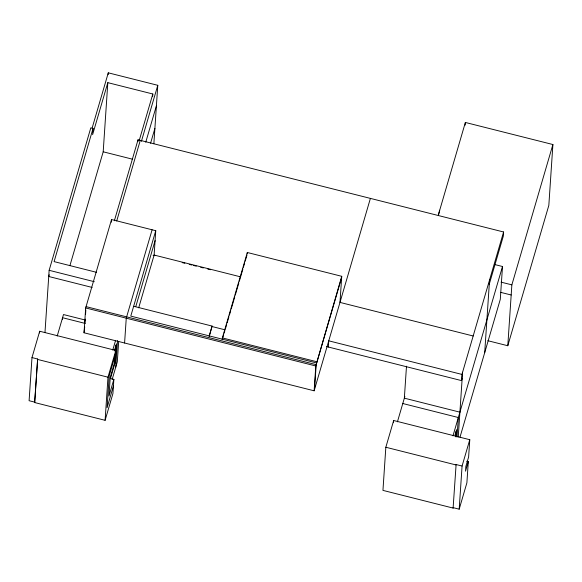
<?xml version="1.0" encoding="UTF-8"?>
<svg xmlns="http://www.w3.org/2000/svg" width="582" height="582" viewBox="0 0 582 582"><rect width="100%" height="100%" fill="white"/><g stroke="black" fill="none" stroke-linecap="round" stroke-linejoin="round"><path stroke-width="0.87" d="M113.868 379.362L108.994 396.029L110.245 377.412L115.12 360.745L115.803 350.444L39.692 331.245L31.988 357.581L29.1 400.714L34.745 402.14L34.629 402.54L105.102 420.313L112.923 393.57L113.868 379.362L110.464 378.496L115.156 362.455L116.4 343.838L114.298 351.026M34.629 402.54L37.634 359.007L31.988 357.581M34.745 402.14L37.634 359.007M39.576 332.969L39.692 331.245M44.996 332.235L49.143 270.31L90.792 127.873L93.04 128.44L92.625 134.624L107.823 82.651L152.826 94L152.644 96.692M62.449 319.489L62.565 317.721L85.132 323.41M370.399 198.389L314.135 390.806L84.026 332.773L85.685 307.943L111.533 219.545L155.75 230.698L154.121 255.047L138.683 307.834M84.703 327.026L84.026 332.773M84.943 323.476L85.241 319.045M85.532 314.607L85.83 310.177M108.165 74.62L108.281 72.823L157.78 85.307L153.866 143.747M69.898 265.676L103.196 151.8L107.823 82.651M111.358 222.208L111.533 219.545M105.102 420.313L107.983 377.187L115.803 350.444M114.698 364.026L115.345 354.278M115.527 351.615L115.942 345.417M115.745 367.184L117.528 340.594M118.677 341.438L117.309 361.829L112.173 379.399M137.919 141.557L138.036 139.789L503.59 231.985L503.314 236.154L489.295 284.081M124.592 343.002L126.258 318.179L152.106 229.781M212.088 326.073L209.185 336.367L212.088 326.073L133.649 306.285M473.173 335.996L339.99 302.407L341.736 276.312L247.328 252.501L222.353 337.916L222.237 339.662L223.67 334.752M247.241 253.774L247.328 252.501M314.135 390.806L315.8 365.983L341.649 277.585M314.52 389.489L316.186 364.667L86.071 306.634M341.736 276.312L316.673 362.993L130.775 316.106L155.75 230.698M328.335 347.018L328.75 340.826L461.941 374.422L461.526 380.606L326.575 346.574M468.306 461.642L465.52 471.173L465.833 466.517L468.619 456.986L469.776 439.708L393.658 420.51L385.837 447.252L382.949 490.386L453.102 508.079L453.218 507.671L459.183 509.177L466.888 482.834L468.306 461.642L466.648 461.228M393.512 422.699L393.658 420.51M406.491 366.187L404.352 398.161L459.904 412.172M439.701 210.218L438.37 215.631M465.185 125.137L465.367 122.453L552.9 144.532L548.826 205.402L507.788 345.737L487.811 340.703M455.408 436.515L455.648 432.964M455.728 436.806L456.077 431.488M456.15 436.726L456.623 429.632L455.029 435.089M457.03 437.031L458.34 417.527L402.788 403.515M453.102 508.079L456.106 464.538L462.072 466.044L459.183 509.177M458.245 437.002L462.581 372.233M484.704 352.663L489.571 279.913M494.707 264.541L502.499 266.505L500.302 299.315L459.998 437.147M507.788 345.737L511.862 284.86L552.9 144.532M49.237 274.755L48.728 276.494L92.145 287.443M92.145 128.018L108.281 72.823M93.04 128.44L54.097 261.616L96.496 272.311M57.211 336.032L63.489 314.549L85.43 320.078M114.37 220.738L138.036 139.789M139.142 140.779L152.826 94M116.713 220.964L140.291 140.357M141.39 141.368L157.78 85.307M145.747 142.234L156.412 105.764M150.578 143.216L154.892 128.455M112.763 350.044L115.563 340.448M115.563 354.096L109.22 375.776L107.088 407.684L113.425 386.004M135.853 306.394L155.088 240.621M224.15 333.115L224.87 330.656M225.365 328.968L226.631 324.625M227.14 322.886L228.915 316.804M229.424 315.073L230.698 310.723M231.207 308.991L234.764 296.827M235.273 295.089L238.824 282.925M239.333 281.186L242.89 269.022M243.4 267.284L244.673 262.94M245.182 261.202L246.957 255.12M438.348 214.86L465.367 122.453M397.426 421.834L404.861 396.415M461.941 374.422L503.59 231.985M461.526 380.606L462.166 378.416M452.978 435.845L502.499 266.505M456.106 464.538L455.99 464.945L385.837 447.252M462.072 466.044L469.776 439.708M103.196 151.8L132.616 159.221M501.029 282.132L511.862 284.86M500.767 292.375L511.185 295.001M154.121 255.047L240.402 276.806M153.088 255.272L154.848 255.716M182.181 262.606L184.829 263.275M189.23 264.388L191.878 265.05M193.639 265.494L196.287 266.163M200.695 267.276L203.336 267.946M207.745 269.051L210.393 269.721M49.143 270.31L94.299 281.695M212.059 326.546L225.11 329.841M222.353 337.916L316.761 361.728M85.685 307.943L315.8 365.983M37.517 359.414L107.983 377.187"/></g></svg>
